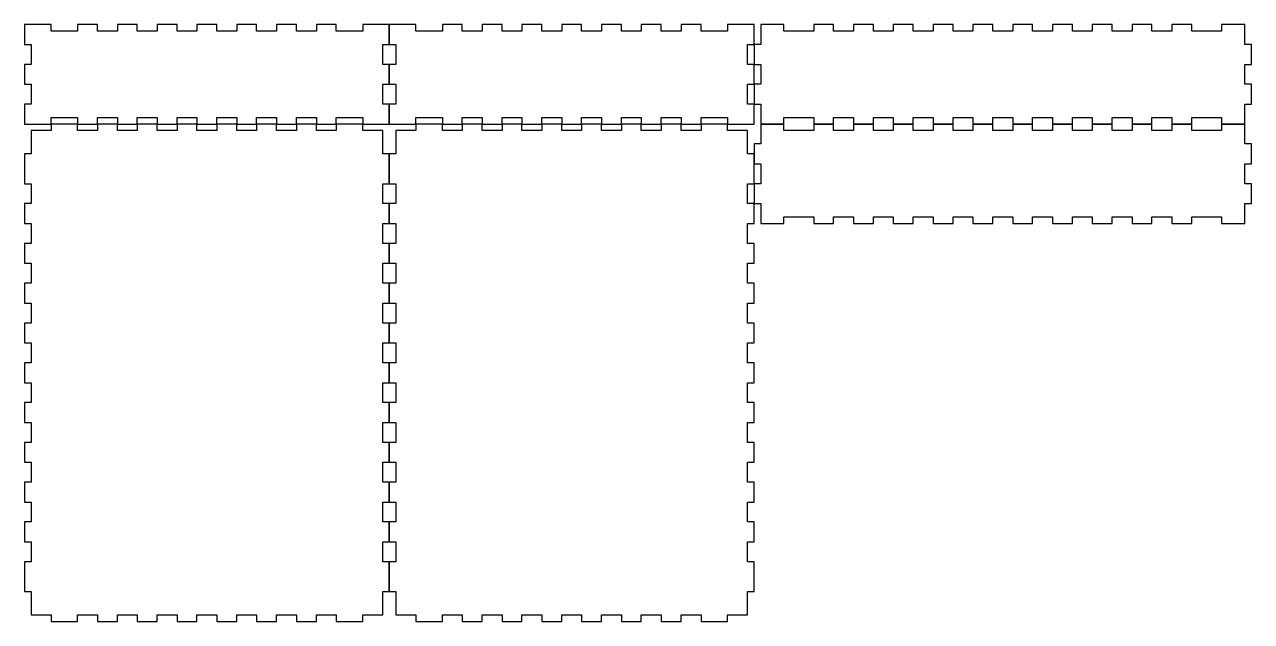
# Model space of a CAD drawing. Extents: x 6 to 746, y 6 to 366.
import ezdxf

# ---------------------------------------------------------------- set-up
doc = ezdxf.new("R2010")
doc.units = 0
doc.layers.get('0').update_dxf_attribs({"linetype": 'CONTINUOUS'})

msp = doc.modelspace()

# ---------------------------------------------------------------- linework, layer by layer
at = {"color": 7}
for points in [[(6.349965, 366.35), (6.349965, 354.350043), (10.350135, 354.350043), (10.350135, 342.350088), (6.349965, 342.350088), (6.349965, 330.350131), (10.350135, 330.350131), (10.350135, 318.350175), (6.349965, 318.350175), (6.349965, 306.350216), (22.350091, 306.350216), (22.350091, 310.349835), (38.350218, 310.349835), (38.350218, 306.350216), (50.350174, 306.350216), (50.350174, 310.349835), (62.350131, 310.349835), (62.350131, 306.350216), (74.350087, 306.350216), (74.350087, 310.349835), (86.350043, 310.349835), (86.350043, 306.350216), (98.350002, 306.350216), (98.350002, 310.349835), (110.349959, 310.349835), (110.349959, 306.350216), (122.349915, 306.350216), (122.349915, 310.349835), (134.349871, 310.349835), (134.349871, 306.350216), (146.349827, 306.350216), (146.349827, 310.349835), (158.349783, 310.349835), (158.349783, 306.350216), (170.34974, 306.350216), (170.34974, 310.349835), (182.350249, 310.349835), (182.350249, 306.350216), (194.350205, 306.350216), (194.350205, 310.349835), (210.349778, 310.349835), (210.349778, 306.350216), (226.349904, 306.350216), (226.349904, 318.350175), (222.349737, 318.350175), (222.349737, 330.350131), (226.349904, 330.350131), (226.349904, 342.350088), (222.349737, 342.350088), (222.349737, 354.350043), (226.349904, 354.350043), (226.349904, 366.35), (210.349778, 366.35), (210.349778, 362.349831), (194.350205, 362.349831), (194.350205, 366.35), (182.350249, 366.35), (182.350249, 362.349831), (170.34974, 362.349831), (170.34974, 366.35), (158.349783, 366.35), (158.349783, 362.349831), (146.349827, 362.349831), (146.349827, 366.35), (134.349871, 366.35), (134.349871, 362.349831), (122.349915, 362.349831), (122.349915, 366.35), (110.349959, 366.35), (110.349959, 362.349831), (98.350002, 362.349831), (98.350002, 366.35), (86.350043, 366.35), (86.350043, 362.349831), (74.350087, 362.349831), (74.350087, 366.35), (62.350131, 366.35), (62.350131, 362.349831), (50.350174, 362.349831), (50.350174, 366.35), (38.350218, 366.35), (38.350218, 362.349831), (22.350091, 362.349831), (22.350091, 366.35), (6.349965, 366.35), (6.349965, 366.35)], [(226.349904, 366.35), (226.349904, 354.350043), (230.350074, 354.350043), (230.350074, 342.350088), (226.349904, 342.350088), (226.349904, 330.350131), (230.350074, 330.350131), (230.350074, 318.350175), (226.349904, 318.350175), (226.349904, 306.350216), (242.35003, 306.350216), (242.35003, 310.349835), (258.350156, 310.349835), (258.350156, 306.350216), (270.350113, 306.350216), (270.350113, 310.349835), (282.350069, 310.349835), (282.350069, 306.350216), (294.350045, 306.350216), (294.350045, 310.349835), (306.349993, 310.349835), (306.349993, 306.350216), (318.34994, 306.350216), (318.34994, 310.349835), (330.349888, 310.349835), (330.349888, 306.350216), (342.349864, 306.350216), (342.349864, 310.349835), (354.349812, 310.349835), (354.349812, 306.350216), (366.34976, 306.350216), (366.34976, 310.349835), (378.349736, 310.349835), (378.349736, 306.350216), (390.350248, 306.350216), (390.350248, 310.349835), (402.350196, 310.349835), (402.350196, 306.350216), (414.350144, 306.350216), (414.350144, 310.349835), (430.350281, 310.349835), (430.350281, 306.350216), (446.349854, 306.350216), (446.349854, 318.350175), (442.350229, 318.350175), (442.350229, 330.350131), (446.349854, 330.350131), (446.349854, 342.350088), (442.350229, 342.350088), (442.350229, 354.350043), (446.349854, 354.350043), (446.349854, 366.35), (430.350281, 366.35), (430.350281, 362.349831), (414.350144, 362.349831), (414.350144, 366.35), (402.350196, 366.35), (402.350196, 362.349831), (390.350248, 362.349831), (390.350248, 366.35), (378.349736, 366.35), (378.349736, 362.349831), (366.34976, 362.349831), (366.34976, 366.35), (354.349812, 366.35), (354.349812, 362.349831), (342.349864, 362.349831), (342.349864, 366.35), (330.349888, 366.35), (330.349888, 362.349831), (318.34994, 362.349831), (318.34994, 366.35), (306.349993, 366.35), (306.349993, 362.349831), (294.350045, 362.349831), (294.350045, 366.35), (282.350069, 366.35), (282.350069, 362.349831), (270.350113, 362.349831), (270.350113, 366.35), (258.350156, 366.35), (258.350156, 362.349831), (242.35003, 362.349831), (242.35003, 366.35), (226.349904, 366.35), (226.349904, 366.35)], [(450.350015, 366.35), (450.350015, 354.350043), (446.349854, 354.350043), (446.349854, 342.350088), (450.350015, 342.350088), (450.350015, 330.350131), (446.349854, 330.350131), (446.349854, 318.350175), (450.350015, 318.350175), (450.350015, 306.350216), (464.34979, 306.350216), (464.34979, 310.349835), (482.350262, 310.349835), (482.350262, 306.350216), (494.350238, 306.350216), (494.350238, 310.349835), (506.350185, 310.349835), (506.350185, 306.350216), (518.350133, 306.350216), (518.350133, 310.349835), (530.350109, 310.349835), (530.350109, 306.350216), (542.350057, 306.350216), (542.350057, 310.349835), (554.350005, 310.349835), (554.350005, 306.350216), (566.349981, 306.350216), (566.349981, 310.349835), (578.349928, 310.349835), (578.349928, 306.350216), (590.349876, 306.350216), (590.349876, 310.349835), (602.349824, 310.349835), (602.349824, 306.350216), (614.3498, 306.350216), (614.3498, 310.349835), (626.349748, 310.349835), (626.349748, 306.350216), (638.35026, 306.350216), (638.35026, 310.349835), (650.350208, 310.349835), (650.350208, 306.350216), (662.350184, 306.350216), (662.350184, 310.349835), (674.350132, 310.349835), (674.350132, 306.350216), (686.350079, 306.350216), (686.350079, 310.349835), (698.350055, 310.349835), (698.350055, 306.350216), (710.350003, 306.350216), (710.350003, 310.349835), (728.349939, 310.349835), (728.349939, 306.350216), (742.35025, 306.350216), (742.35025, 318.350175), (746.349875, 318.350175), (746.349875, 330.350131), (742.35025, 330.350131), (742.35025, 342.350088), (746.349875, 342.350088), (746.349875, 354.350043), (742.35025, 354.350043), (742.35025, 366.35), (728.349939, 366.35), (728.349939, 362.349831), (710.350003, 362.349831), (710.350003, 366.35), (698.350055, 366.35), (698.350055, 362.349831), (686.350079, 362.349831), (686.350079, 366.35), (674.350132, 366.35), (674.350132, 362.349831), (662.350184, 362.349831), (662.350184, 366.35), (650.350208, 366.35), (650.350208, 362.349831), (638.35026, 362.349831), (638.35026, 366.35), (626.349748, 366.35), (626.349748, 362.349831), (614.3498, 362.349831), (614.3498, 366.35), (602.349824, 366.35), (602.349824, 362.349831), (590.349876, 362.349831), (590.349876, 366.35), (578.349928, 366.35), (578.349928, 362.349831), (566.349981, 362.349831), (566.349981, 366.35), (554.350005, 366.35), (554.350005, 362.349831), (542.350057, 362.349831), (542.350057, 366.35), (530.350109, 366.35), (530.350109, 362.349831), (518.350133, 362.349831), (518.350133, 366.35), (506.350185, 366.35), (506.350185, 362.349831), (494.350238, 362.349831), (494.350238, 366.35), (482.350262, 366.35), (482.350262, 362.349831), (464.34979, 362.349831), (464.34979, 366.35), (450.350015, 366.35), (450.350015, 366.35)], [(22.350091, 306.350216), (22.350091, 302.350049), (10.350135, 302.350049), (10.350135, 288.34973), (6.349965, 288.34973), (6.349965, 270.349797), (10.350135, 270.349797), (10.350135, 258.349841), (6.349965, 258.349841), (6.349965, 246.349882), (10.350135, 246.349882), (10.350135, 234.349925), (6.349965, 234.349925), (6.349965, 222.349969), (10.350135, 222.349969), (10.350135, 210.350013), (6.349965, 210.350013), (6.349965, 198.350057), (10.350135, 198.350057), (10.350135, 186.3501), (6.349965, 186.3501), (6.349965, 174.350144), (10.350135, 174.350144), (10.350135, 162.350188), (6.349965, 162.350188), (6.349965, 150.350229), (10.350135, 150.350229), (10.350135, 138.350273), (6.349965, 138.350273), (6.349965, 126.349766), (10.350135, 126.349766), (10.350135, 114.34981), (6.349965, 114.34981), (6.349965, 102.349853), (10.350135, 102.349853), (10.350135, 90.349903), (6.349965, 90.349903), (6.349965, 78.349927), (10.350135, 78.349927), (10.350135, 66.349979), (6.349965, 66.349979), (6.349965, 54.350031), (10.350135, 54.350031), (10.350135, 42.350084), (6.349965, 42.350084), (6.349965, 24.350148), (10.350135, 24.350148), (10.350135, 10.349809), (22.350091, 10.349809), (22.350091, 6.350212), (38.350218, 6.350212), (38.350218, 10.349809), (50.350174, 10.349809), (50.350174, 6.350212), (62.350131, 6.350212), (62.350131, 10.349809), (74.350087, 10.349809), (74.350087, 6.350212), (86.350043, 6.350212), (86.350043, 10.349809), (98.350002, 10.349809), (98.350002, 6.350212), (110.349959, 6.350212), (110.349959, 10.349809), (122.349915, 10.349809), (122.349915, 6.350212), (134.349871, 6.350212), (134.349871, 10.349809), (146.349827, 10.349809), (146.349827, 6.350212), (158.349783, 6.350212), (158.349783, 10.349809), (170.34974, 10.349809), (170.34974, 6.350212), (182.350249, 6.350212), (182.350249, 10.349809), (194.350205, 10.349809), (194.350205, 6.350212), (210.349778, 6.350212), (210.349778, 10.349809), (222.349737, 10.349809), (222.349737, 24.350148), (226.349904, 24.350148), (226.349904, 42.350084), (222.349737, 42.350084), (222.349737, 54.350031), (226.349904, 54.350031), (226.349904, 66.349979), (222.349737, 66.349979), (222.349737, 78.349927), (226.349904, 78.349927), (226.349904, 90.349903), (222.349737, 90.349903), (222.349737, 102.349853), (226.349904, 102.349853), (226.349904, 114.34981), (222.349737, 114.34981), (222.349737, 126.349766), (226.349904, 126.349766), (226.349904, 138.350273), (222.349737, 138.350273), (222.349737, 150.350229), (226.349904, 150.350229), (226.349904, 162.350188), (222.349737, 162.350188), (222.349737, 174.350144), (226.349904, 174.350144), (226.349904, 186.3501), (222.349737, 186.3501), (222.349737, 198.350057), (226.349904, 198.350057), (226.349904, 210.350013), (222.349737, 210.350013), (222.349737, 222.349969), (226.349904, 222.349969), (226.349904, 234.349925), (222.349737, 234.349925), (222.349737, 246.349882), (226.349904, 246.349882), (226.349904, 258.349841), (222.349737, 258.349841), (222.349737, 270.349797), (226.349904, 270.349797), (226.349904, 288.34973), (222.349737, 288.34973), (222.349737, 302.350049), (210.349778, 302.350049), (210.349778, 306.350216), (194.350205, 306.350216), (194.350205, 302.350049), (182.350249, 302.350049), (182.350249, 306.350216), (170.34974, 306.350216), (170.34974, 302.350049), (158.349783, 302.350049), (158.349783, 306.350216), (146.349827, 306.350216), (146.349827, 302.350049), (134.349871, 302.350049), (134.349871, 306.350216), (122.349915, 306.350216), (122.349915, 302.350049), (110.349959, 302.350049), (110.349959, 306.350216), (98.350002, 306.350216), (98.350002, 302.350049), (86.350043, 302.350049), (86.350043, 306.350216), (74.350087, 306.350216), (74.350087, 302.350049), (62.350131, 302.350049), (62.350131, 306.350216), (50.350174, 306.350216), (50.350174, 302.350049), (38.350218, 302.350049), (38.350218, 306.350216), (22.350091, 306.350216), (22.350091, 306.350216)], [(242.35003, 306.350216), (242.35003, 302.350049), (230.350074, 302.350049), (230.350074, 288.34973), (226.349904, 288.34973), (226.349904, 270.349797), (230.350074, 270.349797), (230.350074, 258.349841), (226.349904, 258.349841), (226.349904, 246.349882), (230.350074, 246.349882), (230.350074, 234.349925), (226.349904, 234.349925), (226.349904, 222.349969), (230.350074, 222.349969), (230.350074, 210.350013), (226.349904, 210.350013), (226.349904, 198.350057), (230.350074, 198.350057), (230.350074, 186.3501), (226.349904, 186.3501), (226.349904, 174.350144), (230.350074, 174.350144), (230.350074, 162.350188), (226.349904, 162.350188), (226.349904, 150.350229), (230.350074, 150.350229), (230.350074, 138.350273), (226.349904, 138.350273), (226.349904, 126.349766), (230.350074, 126.349766), (230.350074, 114.34981), (226.349904, 114.34981), (226.349904, 102.349853), (230.350074, 102.349853), (230.350074, 90.349903), (226.349904, 90.349903), (226.349904, 78.349927), (230.350074, 78.349927), (230.350074, 66.349979), (226.349904, 66.349979), (226.349904, 54.350031), (230.350074, 54.350031), (230.350074, 42.350084), (226.349904, 42.350084), (226.349904, 24.350148), (230.350074, 24.350148), (230.350074, 10.349809), (242.35003, 10.349809), (242.35003, 6.350212), (258.350156, 6.350212), (258.350156, 10.349809), (270.350113, 10.349809), (270.350113, 6.350212), (282.350069, 6.350212), (282.350069, 10.349809), (294.350045, 10.349809), (294.350045, 6.350212), (306.349993, 6.350212), (306.349993, 10.349809), (318.34994, 10.349809), (318.34994, 6.350212), (330.349888, 6.350212), (330.349888, 10.349809), (342.349864, 10.349809), (342.349864, 6.350212), (354.349812, 6.350212), (354.349812, 10.349809), (366.34976, 10.349809), (366.34976, 6.350212), (378.349736, 6.350212), (378.349736, 10.349809), (390.350248, 10.349809), (390.350248, 6.350212), (402.350196, 6.350212), (402.350196, 10.349809), (414.350144, 10.349809), (414.350144, 6.350212), (430.350281, 6.350212), (430.350281, 10.349809), (442.350229, 10.349809), (442.350229, 24.350148), (446.349854, 24.350148), (446.349854, 42.350084), (442.350229, 42.350084), (442.350229, 54.350031), (446.349854, 54.350031), (446.349854, 66.349979), (442.350229, 66.349979), (442.350229, 78.349927), (446.349854, 78.349927), (446.349854, 90.349903), (442.350229, 90.349903), (442.350229, 102.349853), (446.349854, 102.349853), (446.349854, 114.34981), (442.350229, 114.34981), (442.350229, 126.349766), (446.349854, 126.349766), (446.349854, 138.350273), (442.350229, 138.350273), (442.350229, 150.350229), (446.349854, 150.350229), (446.349854, 162.350188), (442.350229, 162.350188), (442.350229, 174.350144), (446.349854, 174.350144), (446.349854, 186.3501), (442.350229, 186.3501), (442.350229, 198.350057), (446.349854, 198.350057), (446.349854, 210.350013), (442.350229, 210.350013), (442.350229, 222.349969), (446.349854, 222.349969), (446.349854, 234.349925), (442.350229, 234.349925), (442.350229, 246.349882), (446.349854, 246.349882), (446.349854, 258.349841), (442.350229, 258.349841), (442.350229, 270.349797), (446.349854, 270.349797), (446.349854, 288.34973), (442.350229, 288.34973), (442.350229, 302.350049), (430.350281, 302.350049), (430.350281, 306.350216), (414.350144, 306.350216), (414.350144, 302.350049), (402.350196, 302.350049), (402.350196, 306.350216), (390.350248, 306.350216), (390.350248, 302.350049), (378.349736, 302.350049), (378.349736, 306.350216), (366.34976, 306.350216), (366.34976, 302.350049), (354.349812, 302.350049), (354.349812, 306.350216), (342.349864, 306.350216), (342.349864, 302.350049), (330.349888, 302.350049), (330.349888, 306.350216), (318.34994, 306.350216), (318.34994, 302.350049), (306.349993, 302.350049), (306.349993, 306.350216), (294.350045, 306.350216), (294.350045, 302.350049), (282.350069, 302.350049), (282.350069, 306.350216), (270.350113, 306.350216), (270.350113, 302.350049), (258.350156, 302.350049), (258.350156, 306.350216), (242.35003, 306.350216), (242.35003, 306.350216)]]:
    msp.add_lwpolyline(points, close=True, dxfattribs=at)
msp.add_lwpolyline([(450.350009, 306.350216), (450.350009, 294.35026), (446.349848, 294.35026), (446.349848, 282.349753), (450.350009, 282.349753), (450.350009, 270.349797), (446.349848, 270.349797), (446.349848, 258.349841), (450.350009, 258.349841), (450.350009, 246.349882), (464.349783, 246.349882), (464.349783, 250.350051), (482.349719, 250.350051), (482.349719, 246.349882), (494.350231, 246.349882), (494.350231, 250.350051), (506.350179, 250.350051), (506.350179, 246.349882), (518.350127, 246.349882), (518.350127, 250.350051), (530.350103, 250.350051), (530.350103, 246.349882), (542.350051, 246.349882), (542.350051, 250.350051), (554.349998, 250.350051), (554.349998, 246.349882), (566.349974, 246.349882), (566.349974, 250.350051), (578.349922, 250.350051), (578.349922, 246.349882), (590.34987, 246.349882), (590.34987, 250.350051), (602.349818, 250.350051), (602.349818, 246.349882), (614.349794, 246.349882), (614.349794, 250.350051), (626.349742, 250.350051), (626.349742, 246.349882), (638.350254, 246.349882), (638.350254, 250.350051), (650.350202, 250.350051), (650.350202, 246.349882), (662.350178, 246.349882), (662.350178, 250.350051), (674.350125, 250.350051), (674.350125, 246.349882), (686.350073, 246.349882), (686.350073, 250.350051), (698.350049, 250.350051), (698.350049, 246.349882), (710.349997, 246.349882), (710.349997, 250.350051), (728.349933, 250.350051), (728.349933, 246.349882), (742.350243, 246.349882), (742.350243, 258.349841), (746.349868, 258.349841), (746.349868, 270.349797), (742.350243, 270.349797), (742.350243, 282.349753), (746.349868, 282.349753), (746.349868, 294.35026), (742.350243, 294.35026), (742.350243, 306.350216), (728.349933, 306.350216), (728.349933, 302.350049), (710.349997, 302.350049), (710.349997, 306.350216), (698.350049, 306.350216), (698.350049, 302.350049), (686.350073, 302.350049), (686.350073, 306.350216), (674.350125, 306.350216), (674.350125, 302.350049), (662.350178, 302.350049), (662.350178, 306.350216), (650.350202, 306.350216), (650.350202, 302.350049), (638.350254, 302.350049), (638.350254, 306.350216), (626.349742, 306.350216), (626.349742, 302.350049), (614.349794, 302.350049), (614.349794, 306.350216), (602.349818, 306.350216), (602.349818, 302.350049), (590.34987, 302.350049), (590.34987, 306.350216), (578.349922, 306.350216), (578.349922, 302.350049), (566.349974, 302.350049), (566.349974, 306.350216), (554.349998, 306.350216), (554.349998, 302.350049), (542.350051, 302.350049), (542.350051, 306.350216), (530.350103, 306.350216), (530.350103, 302.350049), (518.350127, 302.350049), (518.350127, 306.350216), (506.350179, 306.350216), (506.350179, 302.350049), (494.350231, 302.350049), (494.350231, 306.350216), (482.349719, 306.350216), (482.349719, 302.350049), (464.349783, 302.350049), (464.349783, 306.350216), (450.350009, 306.350216), (450.350009, 306.350216)], dxfattribs=at)

doc.saveas('drawing.dxf')
